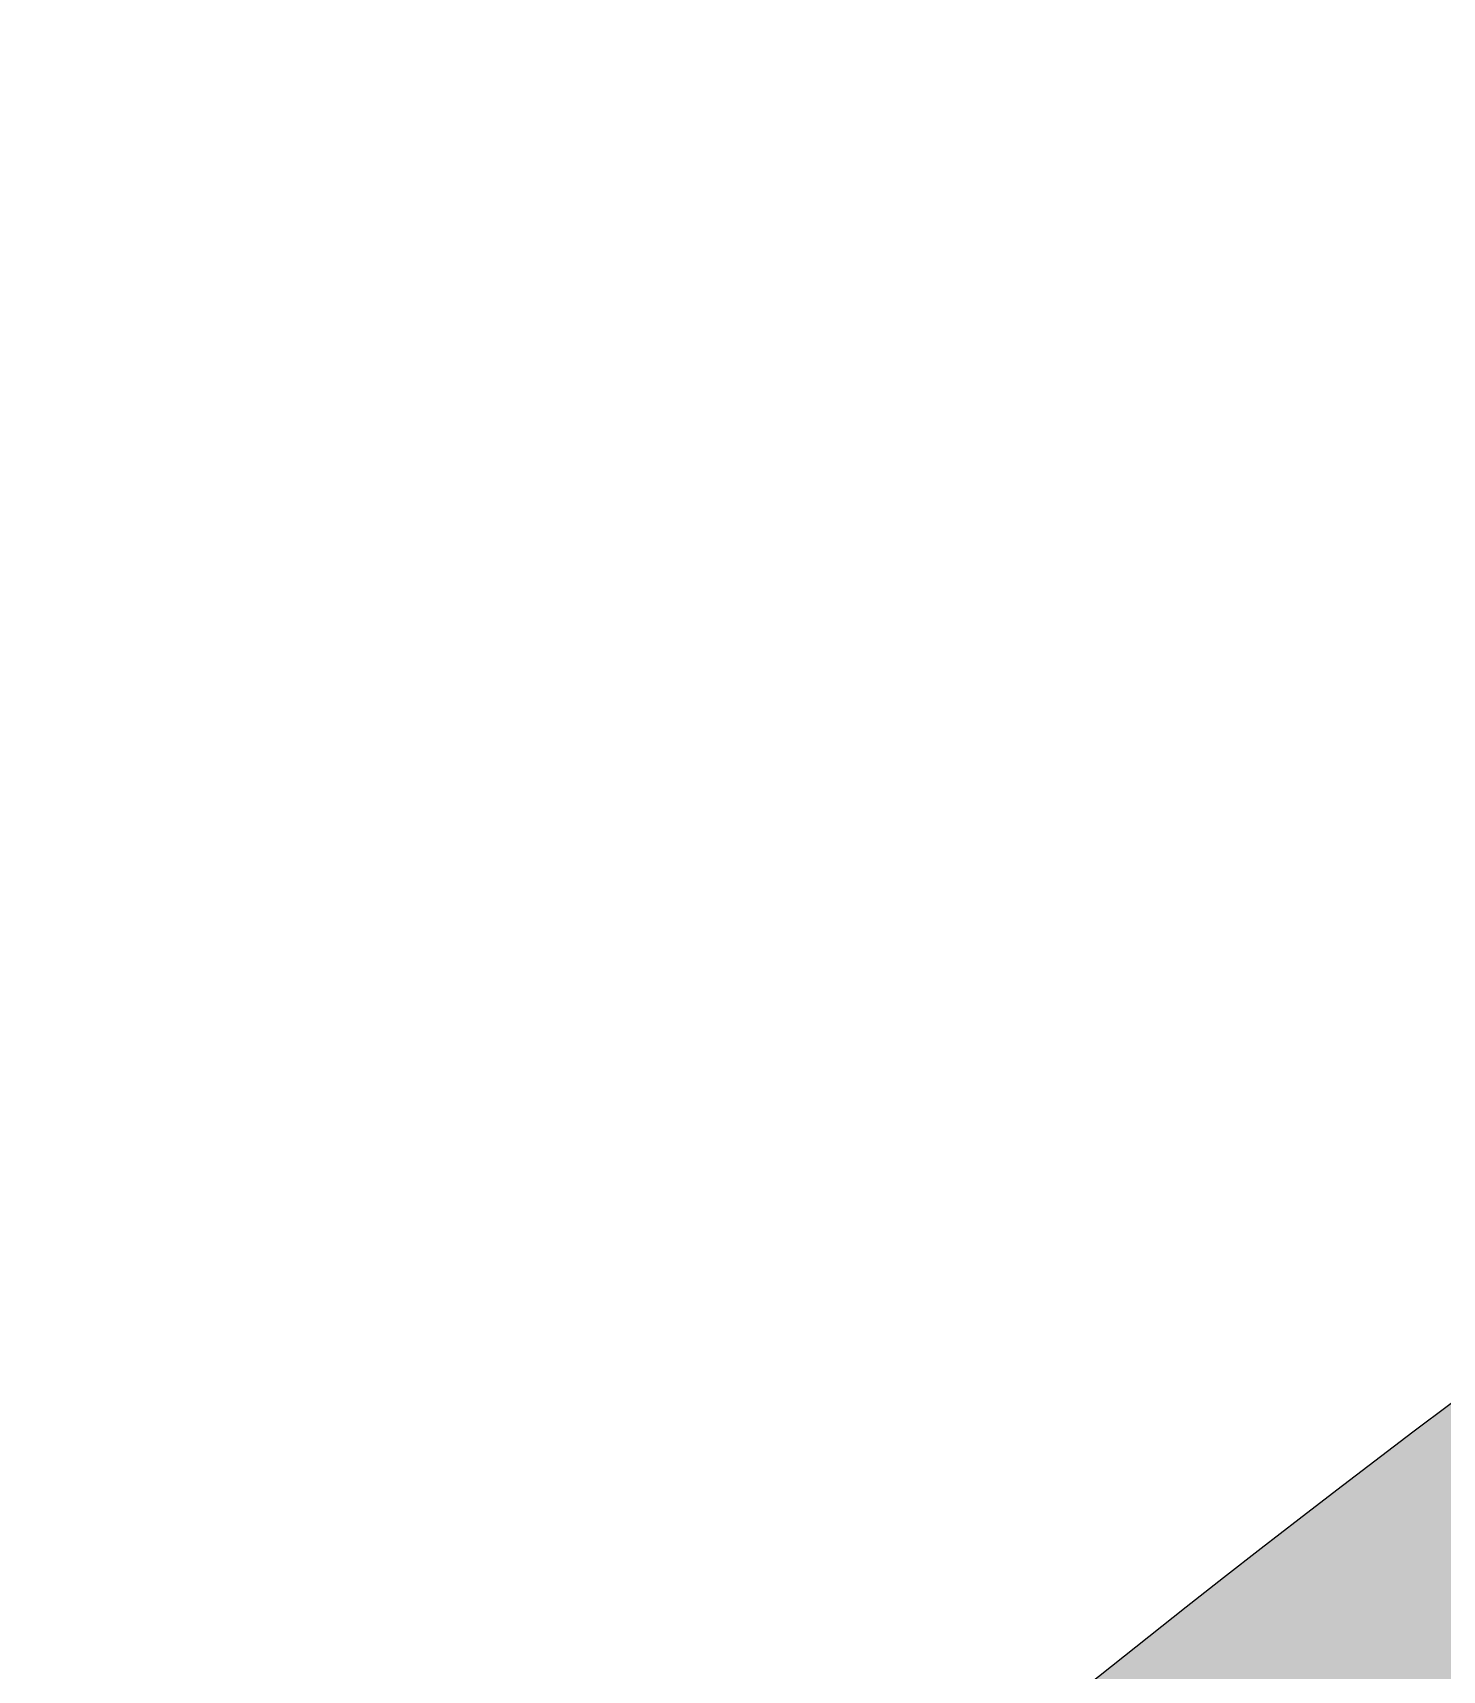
# Model space of a CAD drawing. Header units: millimetres. Extents: x 837111 to 838100, y 1172930 to 1173673.
# Drawn here: x 837832.708 to 837833.588, y 1173285.631 to 1173286.653 of the extents above; entities that cross this region are included whole.
import ezdxf

# ---------------------------------------------------------------- set-up
doc = ezdxf.new("R2010")
doc.units = ezdxf.units.MM
doc.linetypes.add('OLD-ANT-PLANTAS PROPUESTAS$0$KCIG-XR-ESTRUCTURA$0$ACAD_ISO10W100', pattern=[18, 12, -3, 0, -3])
for name, color, linetype in [('OLD-ANT-PLANTAS PROPUESTAS$0$A-BORDE DE LOSA PERFIL IPE', 2, 'Continuous'), ('OLD-ANT-PLANTAS PROPUESTAS$0$A-EJES', 251, 'OLD-ANT-PLANTAS PROPUESTAS$0$KCIG-XR-ESTRUCTURA$0$ACAD_ISO10W100'), ('OLD-ANT-PLANTAS PROPUESTAS$0$A-FONDO_250', 250, 'Continuous'), ('OLD-ANT-PLANTAS PROPUESTAS$0$A-FONDO_253', 253, 'Continuous'), ('OLD-ANT-PLANTAS PROPUESTAS$0$A-MURO INTERIOR NUEVO', 5, 'Continuous'), ('OLD-ANT-PLANTAS PROPUESTAS$0$KCIG-AP-DW-XR-VENTANERIA$0$A-A BORDILLO', 1, 'Continuous')]:
    doc.layers.add(name, color=color, linetype=linetype)

# ---------------------------------------------------------------- blocks, each defined once
blk = doc.blocks.new('OLD-ANT-PLANTAS PROPUESTAS$0$EJES EST.')
at = {"layer": 'OLD-ANT-PLANTAS PROPUESTAS$0$A-EJES', "ltscale": 0.001}
blk.add_lwpolyline([(1998.4119, -963.9263, 0.310968), (2004.291, -953.1971)], format="xyb", dxfattribs=at)
blk = doc.blocks.new('OLD-ANT-PLANTAS PROPUESTAS$0$EST P1')
at = {"layer": 'OLD-ANT-PLANTAS PROPUESTAS$0$A-EJES'}
blk.add_blockref('OLD-ANT-PLANTAS PROPUESTAS$0$EJES EST.', (0, 0), dxfattribs=at)

msp = doc.modelspace()

# ---------------------------------------------------------------- hatches: boundary and pattern name
at = {"layer": 'OLD-ANT-PLANTAS PROPUESTAS$0$A-FONDO_250'}
h = msp.add_hatch(dxfattribs=at)
h.set_pattern_fill('AR-SAND', color=256, scale=0.0025)
h.set_pattern_definition([(344.601639, (837676.64232, 1174008.97519), (0.095171951, 0.076997614), [0, -0.09652, 0, -0.10795, 0, -0.1031875]), (314.60164, (837676.64232, 1174008.97519), (0.210720525, 0.018471548), [0, -0.05207, 0, -0.086995, 0, -0.0333375]), (274.601639, (837676.59521, 1174009.03748), (0.119574304, -0.15750055), [0, -0.03175, 0, -0.1143, 0, -0.149225]), (264.60164, (837676.5952, 1174009.03748), (0.159600443, -0.118627336), [0, -0.015875, 0, -0.07493, 0, -0.085725])])
edge = h.paths.add_edge_path()
edge.add_arc((837831.5986, 1173289.3911), 4.2362, 302.639, 383.1297)
edge.add_arc((837831.6059, 1173289.3915), 4.2293, 23.1639, 78.0226)
edge.add_arc((837831.6059, 1173289.3915), 4.2293, 78.0226, 88.1181)
edge.add_arc((837831.6059, 1173289.3802), 4.2405, 88.1237, 96.4398)
edge.add_line((837831.1303, 1173293.594), (837831.1254, 1173293.6423))
edge.add_arc((837830.0881, 1173303.8762), 10.2863, 275.78794, 285.01366)
edge.add_arc((837832.6273, 1173289.7627), 4.1802, 16.1967, 88.2805, ccw=False)
edge.add_arc((837832.6313, 1173289.7644), 4.1759, -55.9573, 16.1893, ccw=False)
edge.add_arc((837837.3195, 1173280.4921), 6.2694, 112.01924, 122.79979)
edge.add_line((837833.9234, 1173285.762), (837833.8833, 1173285.8239))
at = {"layer": 'OLD-ANT-PLANTAS PROPUESTAS$0$A-FONDO_253'}
h = msp.add_hatch(color=256, dxfattribs=at)
h.dxf.hatch_style = 1
edge = h.paths.add_edge_path(flags=16)
edge.add_arc((837846.53, 1173295.9527), 7.5868, 283.24726, 358.05954, ccw=False)
edge.add_arc((837850.9884, 1173281.9316), 7.1719, 112.28635, 191.82705)
edge.add_arc((837834.7346, 1173278.7885), 9.3844, -50.43566, 10.26995, ccw=False)
edge.add_arc((837836.7501, 1173276.3905), 6.2521, 215.49283, 309.32341, ccw=False)
edge.add_arc((837839.3232, 1173278.177), 9.3844, 124.23668, 215.25189, ccw=False)
edge.add_arc((837831.6059, 1173289.3915), 4.2293, 305.1936, 455.5207)
edge.add_arc((837830.0951, 1173303.879), 10.337, 219.23705, 276.13072, ccw=False)
edge.add_arc((837827.4306, 1173301.6864), 6.8864, 124.76014, 219.12965, ccw=False)
edge.add_arc((837829.382, 1173298.8406), 10.337, 56.26149, 124.65274, ccw=False)
edge.add_arc((837840.8038, 1173317.2309), 11.3224, 239.88674, 421.47083)
edge.add_arc((837858.6593, 1173341.399), 18.8991, 173.4389, 228.80281, ccw=False)
edge.add_arc((837850.1749, 1173342.3747), 10.3588, 80.76497, 173.4383, ccw=False)
edge.add_arc((837848.8042, 1173333.9451), 18.8991, 8.12764, 80.76438, ccw=False)
edge.add_arc((837881.8448, 1173340.7758), 14.9226, 196.18175, 260.44984)
edge.add_arc((837878.0357, 1173314.5812), 11.556, 37.21934, 83.37479, ccw=False)
edge.add_arc((837882.5174, 1173318.4489), 5.6597, -57.8324, 33.4796, ccw=False)
edge.add_arc((837879.2426, 1173323.8328), 11.961, 260.10754, 301.71636, ccw=False)
edge.add_arc((837872.6987, 1173296.5666), 16.1206, 73.8317, 104.33849)
edge.add_arc((837874.2833, 1173292.5463), 20.4152, 105.85297, 171.12537)
edge = h.paths.add_edge_path()
edge.add_arc((837846.53, 1173295.9527), 7.7368, 283.33596, 357.99178, ccw=False)
edge.add_arc((837850.9884, 1173281.9316), 7.0219, 112.38212, 191.84353)
edge.add_arc((837834.7346, 1173278.7885), 9.5344, -50.43755, 10.28231, ccw=False)
edge.add_arc((837836.7501, 1173276.3905), 6.4021, 215.49, 309.32623, ccw=False)
edge.add_arc((837839.3232, 1173278.177), 9.5344, 124.2443, 215.25378, ccw=False)
edge.add_arc((837831.6059, 1173289.3915), 4.0793, 305.2109, 455.5096)
edge.add_arc((837830.0951, 1173303.879), 10.487, 219.23628, 276.1263, ccw=False)
edge.add_arc((837827.4306, 1173301.6864), 7.0364, 124.759, 219.13079, ccw=False)
edge.add_arc((837829.382, 1173298.8406), 10.487, 56.28761, 124.65351, ccw=False)
edge.add_arc((837840.8038, 1173317.2309), 11.1724, 239.91092, 421.55577)
edge.add_arc((837858.6593, 1173341.399), 19.0491, 173.4389, 228.85316, ccw=False)
edge.add_arc((837850.1749, 1173342.3747), 10.5088, 80.76497, 173.43831, ccw=False)
edge.add_arc((837848.8041, 1173333.9451), 19.0491, 8.15954, 80.76438, ccw=False)
edge.add_arc((837881.8448, 1173340.7758), 14.7726, 196.22252, 260.43507)
edge.add_arc((837878.0357, 1173314.5812), 11.706, 37.19545, 83.35594, ccw=False)
edge.add_arc((837882.5174, 1173318.4489), 5.8097, -57.83827, 33.52803, ccw=False)
edge.add_arc((837879.2426, 1173323.8328), 12.111, 260.06842, 301.71914, ccw=False)
edge.add_arc((837872.6987, 1173296.5666), 15.9706, 73.80236, 104.33139)
edge.add_arc((837874.2833, 1173292.5463), 20.2652, 105.85858, 171.09985)

# ---------------------------------------------------------------- linework, layer by layer
at = {"layer": 'OLD-ANT-PLANTAS PROPUESTAS$0$A-BORDE DE LOSA PERFIL IPE'}
for points in [[(837854.262, 1173295.6816, -0.33778), (837848.3146, 1173288.4245, 0.361311), (837844.1159, 1173280.4904, -0.271319), (837840.8073, 1173271.4382, -0.433963), (837831.5374, 1173272.6737, -0.419383), (837833.958, 1173286.0585, 0.7694), (837831.2142, 1173293.4519, -0.253457), (837821.9724, 1173297.2458, -0.436743), (837823.419, 1173307.4672, -0.307477), (837835.2025, 1173307.564, 1.014458), (837846.1252, 1173327.0545, -0.246615), (837839.735, 1173343.5756, -0.427946), (837851.8614, 1173352.7473, -0.32784), (837867.6605, 1173336.6488, 0.287749), (837879.3901, 1173326.2086, -0.204182), (837887.3605, 1173321.6579, -0.421215), (837885.61, 1173313.5308, -0.183763), (837877.1537, 1173311.9033, 0.134002), (837868.7455, 1173312.0402, 0.292616), (837854.262, 1173295.6816)], [(837854.1124, 1173295.6958, -0.338541), (837848.2685, 1173288.5678, 0.361702), (837843.9687, 1173280.4617, -0.271252), (837840.712, 1173271.554, -0.433934), (837831.6597, 1173272.7605, -0.419413), (837834.0434, 1173285.9353, 0.769597), (837831.199, 1173293.6011, -0.253474), (837822.0887, 1173297.3405, -0.436731), (837823.5044, 1173307.3439, -0.307598), (837835.1232, 1173307.4366, 1.01392), (837846.2114, 1173327.1784, -0.246382), (837839.884, 1173343.5585, -0.427946), (837851.8374, 1173352.5993, -0.327994), (837867.5135, 1173336.6171, 0.288012), (837879.369, 1173326.06, -0.204159), (837887.2381, 1173321.571, -0.420936), (837885.5306, 1173313.658, -0.183574), (837877.1877, 1173312.0496, 0.133903), (837868.7064, 1173312.1851, 0.292763)]]:
    msp.add_lwpolyline(points, format="xyb", close=True, dxfattribs=at)
at = {"layer": 'OLD-ANT-PLANTAS PROPUESTAS$0$KCIG-AP-DW-XR-VENTANERIA$0$A-A BORDILLO'}
for points in [[(837845.8606, 1173327.8018, -0.057873), (837848.9832, 1173325.4639, -0.285426), (837851.8066, 1173313.5634, -0.0005), (837851.7944, 1173313.5297, -0.413063), (837837.1505, 1173306.2579, -0.051877), (837835.0075, 1173307.2901, 0.156475), (837829.0545, 1173308.9993, 0.061925), (837826.5737, 1173308.6122, 0.082657), (837823.6176, 1173307.2158, 0.160405), (837821.0902, 1173303.8732, 0.092327), (837820.7402, 1173301.4198, 0.16052), (837822.2276, 1173297.5042, 0.082931), (837824.6826, 1173295.3288, 0.062129), (837826.9438, 1173294.2673, 0.143325), (837832.7228, 1173294.1143), (837832.7228, 1173294.1143, -0.731947), (837835.0097, 1173286.1903), (837835.0097, 1173286.1903, 0.076656), (837833.4366, 1173285.2645, 0.228899), (837830.0931, 1173278.0066, 0.06884), (837830.4827, 1173275.5273, 0.067785)], [(837829.9434, 1173277.9938, -0.229182), (837833.3412, 1173285.3803, -0.076215), (837834.9428, 1173286.325), (837834.9428, 1173286.325, 0.728187), (837832.7379, 1173293.965), (837832.7379, 1173293.965, -0.144971), (837826.8975, 1173294.1252, -0.062333), (837824.6026, 1173295.2019), (837824.6025, 1173295.2019, -0.082917), (837822.1111, 1173297.4097, -0.160527), (837820.5903, 1173301.4133, -0.092341), (837820.9482, 1173303.9214, -0.160438), (837823.5323, 1173307.3392, -0.082851), (837826.5406, 1173308.7588, -0.000008), (837826.5409, 1173308.7589, -0.062032), (837829.0407, 1173309.1495, -0.156493), (837835.0862, 1173307.4178, 0.051877), (837837.2013, 1173306.3991, 0.412981), (837851.6523, 1173313.5797, 0.286245), (837848.8784, 1173325.3558, 0.058052), (837845.7729, 1173327.6785, -0.231654)]]:
    msp.add_lwpolyline(points, format="xyb", dxfattribs=at)
msp.add_lwpolyline([(837834.969, 1173286.3042, 0.728178), (837832.7527, 1173293.941), (837832.7374, 1173294.0902, -0.731947), (837835.0361, 1173286.1696)], format="xyb", close=True, dxfattribs=at)

# ---------------------------------------------------------------- block references
at = {"layer": 'OLD-ANT-PLANTAS PROPUESTAS$0$A-MURO INTERIOR NUEVO', "rotation": 37.10163905756178}
msp.add_blockref('OLD-ANT-PLANTAS PROPUESTAS$0$EST P1', (835658.1714, 1172846.6002), dxfattribs=at)

doc.saveas('drawing.dxf')
